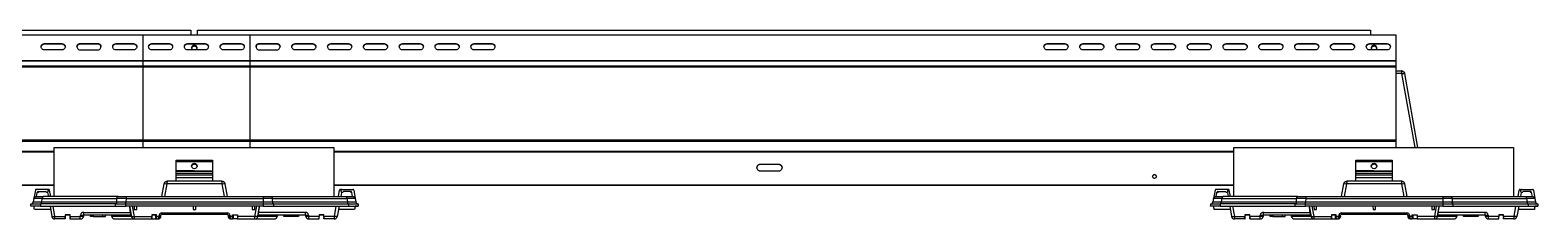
# Model space of a CAD drawing. Header units: feet. Extents: x 1518 to 2565, y 62 to 679.
# Drawn here: x 2321.6 to 2405.8, y 456 to 466.6 of the extents above; entities that cross this region are included whole.
import ezdxf

# ---------------------------------------------------------------- set-up
doc = ezdxf.new("R2010")
doc.units = ezdxf.units.FT
doc.header["$LTSCALE"] = 50
doc.header["$MEASUREMENT"] = 0

# ---------------------------------------------------------------- blocks, each defined once
blk = doc.blocks.new('Z1')
at = {"color": 1, "linetype": 'Continuous'}
for p, q in [((193.871, -0.765), (192.871, -0.765)), ((195.871, -0.765), (194.871, -0.765)), ((197.871, -0.765), (196.871, -0.765)), ((199.871, -0.765), (198.871, -0.765)), ((201.871, -0.765), (200.871, -0.765)), ((203.871, -0.765), (202.871, -0.765)), ((205.871, -0.765), (204.871, -0.765)), ((207.871, -0.765), (206.871, -0.765)), ((209.871, -0.765), (208.871, -0.765)), ((211.871, -0.765), (210.871, -0.765)), ((213.871, -0.765), (212.871, -0.765)), ((215.871, -0.765), (214.871, -0.765)), ((217.871, -0.765), (216.871, -0.765)), ((249.871, -0.765), (248.871, -0.765)), ((251.871, -0.765), (250.871, -0.765)), ((253.871, -0.765), (252.871, -0.765)), ((255.871, -0.765), (254.871, -0.765)), ((257.871, -0.765), (256.871, -0.765)), ((259.871, -0.765), (258.871, -0.765)), ((261.871, -0.765), (260.871, -0.765)), ((263.871, -0.765), (262.871, -0.765)), ((265.871, -0.765), (264.871, -0.765)), ((267.871, -0.765), (266.871, -0.765)), ((134.371, -1.696), (204.371, -1.696)), ((204.371, -1.747), (134.371, -1.747)), ((134.371, -2.001), (204.371, -2.001)), ((204.371, -2.081), (134.371, -2.081)), ((198.371, -1.696), (268.371, -1.696)), ((268.371, -1.747), (198.371, -1.747)), ((198.371, -2.001), (268.371, -2.001)), ((268.371, -2.081), (198.371, -2.081)), ((268.371, -2.281), (268.649, -2.281)), ((134.371, -6.147), (204.371, -6.147)), ((204.371, -6.241), (134.371, -6.241)), ((198.371, -6.147), (268.371, -6.147)), ((268.371, -6.241), (198.371, -6.241)), ((143.174, -6.772), (193.424, -6.772)), ((193.424, -6.832), (143.174, -6.832)), ((200.246, -7.368), (202.266, -7.368)), ((209.049, -6.772), (259.299, -6.772)), ((259.299, -6.832), (209.049, -6.832)), ((266.121, -7.368), (268.141, -7.368)), ((200.246, -7.899), (202.266, -7.899)), ((200.246, -7.903), (202.266, -7.903)), ((200.246, -8.021), (202.266, -8.021)), ((200.246, -8.114), (202.266, -8.114)), ((200.246, -8.253), (202.266, -8.253)), ((202.266, -7.899), (202.266, -7.903)), ((202.266, -7.903), (202.266, -8.021)), ((202.266, -8.021), (202.266, -8.114)), ((254.899, -8.304), (254.843, -8.304)), ((266.121, -7.899), (268.141, -7.899)), ((266.121, -7.903), (268.141, -7.903)), ((266.121, -8.021), (268.141, -8.021)), ((266.121, -8.114), (268.141, -8.114)), ((266.121, -8.253), (268.141, -8.253)), ((268.141, -7.899), (268.141, -7.903)), ((268.141, -7.903), (268.141, -8.021)), ((268.141, -8.021), (268.141, -8.114)), ((193.424, -8.694), (143.174, -8.694)), ((193.424, -8.705), (143.174, -8.705)), ((192.439, -9.326), (192.482, -9.087)), ((192.531, -9.046), (192.952, -9.046)), ((193.064, -9.089), (193.106, -9.326)), ((193.089, -9.046), (193.088, -8.97)), ((193.233, -9.326), (193.168, -8.962)), ((199.761, -8.451), (202.774, -8.451)), ((259.299, -8.694), (209.049, -8.694)), ((259.299, -8.705), (209.049, -8.705)), ((209.303, -9.326), (209.367, -8.962)), ((209.471, -9.089), (209.429, -9.326)), ((209.446, -9.046), (209.448, -8.97)), ((210.004, -9.046), (209.583, -9.046)), ((210.096, -9.326), (210.054, -9.087)), ((258.314, -9.326), (258.357, -9.087)), ((258.406, -9.046), (258.827, -9.046)), ((258.939, -9.089), (258.981, -9.326)), ((258.964, -9.046), (258.963, -8.97)), ((259.108, -9.326), (259.043, -8.962)), ((265.636, -8.451), (268.649, -8.451)), ((275.178, -9.326), (275.242, -8.962)), ((275.346, -9.089), (275.304, -9.326)), ((275.321, -9.046), (275.323, -8.97)), ((275.879, -9.046), (275.458, -9.046)), ((275.971, -9.326), (275.929, -9.087)), ((192.422, -9.326), (192.833, -9.326)), ((258.297, -9.326), (258.708, -9.326)), ((194.317, -10.364), (194.045, -10.364)), ((196.138, -10.434), (196.139, -10.354)), ((197.911, -10.576), (198.876, -10.576)), ((198.883, -10.576), (198.877, -10.496)), ((199.149, -10.364), (198.878, -10.364)), ((199.101, -10.576), (199.1, -10.364)), ((199.15, -10.496), (199.143, -10.576)), ((203.156, -10.431), (203.144, -10.367)), ((203.243, -10.367), (203.254, -10.431)), ((203.385, -10.431), (203.254, -10.431)), ((203.392, -10.576), (203.385, -10.496)), ((203.657, -10.364), (203.386, -10.364)), ((203.434, -10.576), (203.435, -10.364)), ((203.659, -10.496), (203.652, -10.576)), ((203.659, -10.576), (204.624, -10.576)), ((206.396, -10.354), (206.397, -10.434)), ((206.924, -10.434), (206.926, -10.354)), ((207.456, -10.354), (207.461, -10.358)), ((208.218, -10.431), (207.646, -10.431)), ((207.646, -10.576), (207.646, -10.431)), ((207.646, -10.576), (208.217, -10.576)), ((208.224, -10.576), (208.217, -10.496)), ((208.217, -10.576), (208.224, -10.576)), ((208.49, -10.364), (208.219, -10.364)), ((260.192, -10.364), (259.92, -10.364)), ((262.013, -10.434), (262.014, -10.354)), ((263.786, -10.576), (264.751, -10.576)), ((264.758, -10.576), (264.752, -10.496)), ((265.024, -10.364), (264.753, -10.364)), ((264.976, -10.576), (264.975, -10.364)), ((265.025, -10.496), (265.018, -10.576)), ((269.031, -10.431), (269.019, -10.367)), ((269.118, -10.367), (269.129, -10.431)), ((269.26, -10.431), (269.129, -10.431)), ((269.267, -10.576), (269.26, -10.496)), ((269.532, -10.364), (269.261, -10.364)), ((269.309, -10.576), (269.31, -10.364)), ((269.534, -10.496), (269.527, -10.576)), ((269.534, -10.576), (270.499, -10.576)), ((272.271, -10.354), (272.272, -10.434)), ((272.799, -10.434), (272.801, -10.354)), ((273.331, -10.354), (273.336, -10.358)), ((274.093, -10.431), (273.521, -10.431)), ((273.521, -10.576), (273.521, -10.431)), ((273.521, -10.576), (274.092, -10.576)), ((274.099, -10.576), (274.092, -10.496)), ((274.092, -10.576), (274.099, -10.576)), ((274.365, -10.364), (274.094, -10.364))]:
    blk.add_line(p, q, dxfattribs=at)
for points in [[(204.371, -6.576), (204.371, -6.241), (204.371, -6.147), (204.371, -2.081), (204.371, -2.001), (204.371, -1.747), (204.371, -1.696), (204.371, -0.284), (134.371, -0.284), (134.371, -1.696), (134.371, -1.747), (134.371, -2.001), (134.371, -2.081), (134.371, -6.147), (134.371, -6.241), (134.371, -6.576)], [(135.559, -0.284), (135.559, 0), (201.059, 0), (201.059, -0.284)], [(268.371, -6.576), (268.371, -6.241), (268.371, -6.147), (268.371, -2.081), (268.371, -2.001), (268.371, -1.747), (268.371, -1.696), (268.371, -0.284), (198.371, -0.284), (198.371, -1.696), (198.371, -1.747), (198.371, -2.001), (198.371, -2.081), (198.371, -6.147), (198.371, -6.241), (198.371, -6.576)], [(201.434, -0.284), (201.434, 0), (266.934, 0), (266.934, -0.284)], [(269.418, -6.576), (268.689, -2.438), (268.371, -2.438)], [(193.424, -9.326), (193.424, -6.576), (209.049, -6.576), (209.049, -9.326)], [(259.299, -9.326), (259.299, -6.576), (274.924, -6.576), (274.924, -9.326)], [(232.871, -7.504), (233.871, -7.504), (233.871, -7.509)], [(200.246, -8.451), (200.246, -8.253), (200.246, -8.114), (200.246, -8.021), (200.246, -7.903), (200.246, -7.899), (200.246, -7.861)], [(202.266, -8.114), (202.266, -8.253), (202.266, -8.451)], [(266.121, -8.451), (266.121, -8.253), (266.121, -8.114), (266.121, -8.021), (266.121, -7.903), (266.121, -7.899), (266.121, -7.861)], [(268.141, -8.114), (268.141, -8.253), (268.141, -8.451)], [(192.377, -8.962), (192.294, -9.433), (192.26, -9.624)], [(193.119, -8.921), (193.038, -8.921), (192.426, -8.921)], [(202.94, -9.326), (202.813, -8.608), (199.722, -8.608), (199.595, -9.326)], [(209.416, -8.921), (209.498, -8.921), (210.109, -8.921)], [(210.158, -8.962), (210.241, -9.433), (210.275, -9.624)], [(258.252, -8.962), (258.169, -9.433), (258.135, -9.624)], [(258.994, -8.921), (258.913, -8.921), (258.301, -8.921)], [(268.815, -9.326), (268.688, -8.608), (265.597, -8.608), (265.47, -9.326)], [(275.291, -8.921), (275.373, -8.921), (275.984, -8.921)], [(276.033, -8.962), (276.116, -9.433), (276.15, -9.624)], [(194.043, -10.576), (193.473, -10.576), (193.473, -10.431), (193.371, -9.856)], [(197.442, -9.433), (197.432, -9.624), (205.103, -9.624)], [(197.442, -9.326), (205.093, -9.326), (205.093, -9.433)], [(197.902, -9.856), (197.904, -10.051), (198.043, -10.051), (198.045, -9.856)], [(201.196, -9.856), (201.198, -10.051), (201.337, -10.051), (201.339, -9.856)], [(204.49, -9.856), (204.492, -10.051), (204.631, -10.051), (204.633, -9.856)], [(205.093, -9.326), (205.539, -9.326), (209.702, -9.326), (210.113, -9.326)], [(209.164, -9.856), (209.062, -10.431), (209.062, -10.576), (208.492, -10.576)], [(259.918, -10.576), (259.348, -10.576), (259.348, -10.431), (259.246, -9.856)], [(263.317, -9.433), (263.307, -9.624), (270.978, -9.624)], [(263.317, -9.326), (270.968, -9.326), (270.968, -9.433)], [(263.777, -9.856), (263.779, -10.051), (263.918, -10.051), (263.92, -9.856)], [(267.071, -9.856), (267.073, -10.051), (267.212, -10.051), (267.214, -9.856)], [(270.365, -9.856), (270.367, -10.051), (270.506, -10.051), (270.508, -9.856)], [(270.968, -9.326), (271.414, -9.326), (275.577, -9.326), (275.988, -9.326)], [(275.039, -9.856), (274.937, -10.431), (274.937, -10.576), (274.367, -10.576)], [(194.317, -10.431), (194.316, -10.344), (194.045, -10.344), (194.045, -10.431)], [(194.318, -10.576), (194.889, -10.576), (194.889, -10.431)], [(195.609, -10.354), (195.611, -10.434), (195.461, -10.434), (195.459, -10.354)], [(195.611, -10.434), (196.138, -10.434), (196.288, -10.434), (196.289, -10.354)], [(207.076, -10.354), (207.074, -10.434), (206.924, -10.434), (206.397, -10.434), (206.247, -10.434), (206.246, -10.354)], [(208.49, -10.431), (208.49, -10.344), (208.219, -10.344), (208.218, -10.431)], [(260.192, -10.431), (260.191, -10.344), (259.92, -10.344), (259.92, -10.431)], [(260.193, -10.576), (260.764, -10.576), (260.764, -10.431)], [(261.484, -10.354), (261.486, -10.434), (261.336, -10.434), (261.334, -10.354)], [(261.486, -10.434), (262.013, -10.434), (262.163, -10.434), (262.164, -10.354)], [(272.951, -10.354), (272.949, -10.434), (272.799, -10.434), (272.272, -10.434), (272.122, -10.434), (272.121, -10.354)], [(274.365, -10.431), (274.365, -10.344), (274.094, -10.344), (274.093, -10.431)]]:
    blk.add_lwpolyline(points, dxfattribs=at)
for points in [[(192.699, -0.94, -0.414483), (192.871, -0.77), (193.871, -0.77, -0.414491), (194.043, -0.94)], [(193.871, -0.77), (193.871, -0.765, -1.008779), (193.871, -1.105), (192.871, -1.105, -1.008762), (192.871, -0.765), (192.871, -0.77)], [(194.699, -0.94, -0.414491), (194.871, -0.77), (195.871, -0.77, -0.414491), (196.043, -0.94)], [(194.871, -0.77), (194.871, -0.765, 1.00878), (194.871, -1.105), (195.871, -1.105, 1.008779), (195.871, -0.765), (195.871, -0.77)], [(196.699, -0.94, -0.414533), (196.871, -0.77), (197.871, -0.77, -0.414483), (198.043, -0.94)], [(197.871, -0.77), (197.871, -0.765, -1.008761), (197.871, -1.105), (196.871, -1.105, -1.00878), (196.871, -0.765), (196.871, -0.77)], [(198.699, -0.94, -0.414483), (198.871, -0.77), (199.871, -0.77, -0.414533), (200.043, -0.94)], [(199.871, -0.77), (199.871, -0.765, -1.008779), (199.871, -1.105), (198.871, -1.105, -1.008762), (198.871, -0.765), (198.871, -0.77)], [(200.699, -0.94, -0.414491), (200.871, -0.77), (201.871, -0.77, -0.414491), (202.043, -0.94)], [(201.871, -0.77), (201.871, -0.765, -1.008779), (201.871, -1.105), (200.871, -1.105, -1.00878), (200.871, -0.765), (200.871, -0.77)], [(202.699, -0.94, -0.414491), (202.871, -0.77), (203.871, -0.77, -0.414483), (204.043, -0.94)], [(203.871, -0.77), (203.871, -0.765, -1.008761), (203.871, -1.105), (202.871, -1.105, -1.00878), (202.871, -0.765), (202.871, -0.77)], [(204.699, -0.94, -0.414533), (204.871, -0.77), (205.871, -0.77, -0.414533), (206.043, -0.94)], [(204.871, -0.77), (204.871, -0.765, 1.00878), (204.871, -1.105), (205.871, -1.105, 1.008779), (205.871, -0.765), (205.871, -0.77)], [(206.699, -0.94, -0.414483), (206.871, -0.77), (207.871, -0.77, -0.414491), (208.043, -0.94)], [(207.871, -0.77), (207.871, -0.765, -1.008779), (207.871, -1.105), (206.871, -1.105, -1.008762), (206.871, -0.765), (206.871, -0.77)], [(208.699, -0.94, -0.414491), (208.871, -0.77), (209.871, -0.77, -0.414491), (210.043, -0.94)], [(209.871, -0.77), (209.871, -0.765, -1.008779), (209.871, -1.105), (208.871, -1.105, -1.00878), (208.871, -0.765), (208.871, -0.77)], [(210.699, -0.94, -0.414533), (210.871, -0.77), (211.871, -0.77, -0.414483), (212.043, -0.94)], [(211.871, -0.77), (211.871, -0.765, -1.008761), (211.871, -1.105), (210.871, -1.105, -1.00878), (210.871, -0.765), (210.871, -0.77)], [(212.699, -0.94, -0.414483), (212.871, -0.77), (213.871, -0.77, -0.414533), (214.043, -0.94)], [(213.871, -0.77), (213.871, -0.765, -1.008779), (213.871, -1.105), (212.871, -1.105, -1.008762), (212.871, -0.765), (212.871, -0.77)], [(214.699, -0.94, -0.414491), (214.871, -0.77), (215.871, -0.77, -0.414491), (216.043, -0.94)], [(215.871, -0.77), (215.871, -0.765, -1.008779), (215.871, -1.105), (214.871, -1.105, -1.00878), (214.871, -0.765), (214.871, -0.77)], [(216.699, -0.94, -0.414491), (216.871, -0.77), (217.871, -0.77, -0.414483), (218.043, -0.94)], [(217.871, -0.77), (217.871, -0.765, -1.008761), (217.871, -1.105), (216.871, -1.105, -1.00878), (216.871, -0.765), (216.871, -0.77)], [(248.699, -0.94, -0.414441), (248.871, -0.77), (249.871, -0.77, -0.414525), (250.043, -0.94)], [(249.871, -0.77), (249.871, -0.765, -1.008752), (249.871, -1.105), (248.871, -1.105, -1.008753), (248.871, -0.765), (248.871, -0.77)], [(250.699, -0.94, -0.414521), (250.871, -0.77), (251.871, -0.77, -0.414541), (252.043, -0.94)], [(251.871, -0.77), (251.871, -0.765, -1.008807), (251.871, -1.105), (250.871, -1.105, -1.008789), (250.871, -0.765), (250.871, -0.77)], [(252.699, -0.94, -0.414541), (252.871, -0.77), (253.871, -0.77, -0.414441), (254.043, -0.94)], [(253.871, -0.77), (253.871, -0.765, -1.008752), (253.871, -1.105), (252.871, -1.105, -1.008808), (252.871, -0.765), (252.871, -0.77)], [(254.699, -0.94, -0.414441), (254.871, -0.77), (255.871, -0.77, -0.414541), (256.043, -0.94)], [(255.871, -0.77), (255.871, -0.765, -1.008807), (255.871, -1.105), (254.871, -1.105, -1.008753), (254.871, -0.765), (254.871, -0.77)], [(256.699, -0.94, -0.414541), (256.871, -0.77), (257.871, -0.77, -0.414521), (258.043, -0.94)], [(257.871, -0.77), (257.871, -0.765, -1.008788), (257.871, -1.105), (256.871, -1.105, -1.008808), (256.871, -0.765), (256.871, -0.77)], [(258.699, -0.94, -0.414525), (258.871, -0.77), (259.871, -0.77, -0.414441), (260.043, -0.94)], [(259.871, -0.77), (259.871, -0.765, -1.008752), (259.871, -1.105), (258.871, -1.105, -1.008753), (258.871, -0.765), (258.871, -0.77)], [(260.699, -0.94, -0.414441), (260.871, -0.77), (261.871, -0.77, -0.414541), (262.043, -0.94)], [(261.871, -0.77), (261.871, -0.765, -1.008807), (261.871, -1.105), (260.871, -1.105, -1.008753), (260.871, -0.765), (260.871, -0.77)], [(262.699, -0.94, -0.414541), (262.871, -0.77), (263.871, -0.77, -0.414441), (264.043, -0.94)], [(263.871, -0.77), (263.871, -0.765, -1.00877), (263.871, -1.105), (262.871, -1.105, -1.008808), (262.871, -0.765), (262.871, -0.77)], [(264.699, -0.94, -0.414525), (264.871, -0.77), (265.871, -0.77, -0.414525), (266.043, -0.94)], [(265.871, -0.77), (265.871, -0.765, -1.008752), (265.871, -1.105), (264.871, -1.105, -1.008753), (264.871, -0.765), (264.871, -0.77)], [(266.699, -0.94, -0.414441), (266.871, -0.77), (267.871, -0.77, -0.414541), (268.043, -0.94)], [(267.871, -0.77), (267.871, -0.765, -1.008807), (267.871, -1.105), (266.871, -1.105, -1.008771), (266.871, -0.765), (266.871, -0.77)], [(268.689, -2.438, -0.163156), (268.836, -2.438), (269.566, -6.576)], [(233.871, -7.504, -1.009276), (233.871, -7.906), (232.871, -7.906, -1.009276), (232.871, -7.504), (232.871, -7.509)], [(232.668, -7.71, -0.414213), (232.871, -7.509), (233.871, -7.509, -0.414213), (234.074, -7.71)], [(192.481, -9.089, 0.414431), (192.55, -9.071, -0.267949), (192.593, -9.046)], [(193.089, -9.046, -0.767327), (192.996, -9.071, 0.267949), (192.952, -9.046)], [(199.447, -9.326), (199.574, -8.608, -0.163144), (199.722, -8.608)], [(202.813, -8.608, -0.163144), (202.961, -8.608), (203.088, -9.326)], [(209.446, -9.046, 0.767327), (209.54, -9.071, -0.267949), (209.583, -9.046)], [(210.054, -9.089, -0.414431), (209.986, -9.071, 0.267949), (209.942, -9.046)], [(258.356, -9.089, 0.414431), (258.425, -9.071, -0.267949), (258.468, -9.046)], [(258.964, -9.046, -0.767327), (258.871, -9.071, 0.267949), (258.827, -9.046)], [(265.322, -9.326), (265.449, -8.608, -0.163152), (265.597, -8.608)], [(268.688, -8.608, -0.163152), (268.836, -8.608), (268.963, -9.326)], [(275.321, -9.046, 0.767327), (275.415, -9.071, -0.267949), (275.458, -9.046)], [(275.929, -9.089, -0.414431), (275.861, -9.071, 0.267949), (275.817, -9.046)], [(197.637, -9.856), (197.739, -10.431), (196.651, -10.431, 0.364125), (196.823, -10.576), (197.911, -10.576), (197.911, -10.431), (197.809, -9.856)], [(204.726, -9.856), (204.624, -10.431), (204.624, -10.576), (205.712, -10.576, 0.364125), (205.884, -10.431), (204.797, -10.431), (204.898, -9.856)], [(263.512, -9.856), (263.614, -10.431), (262.526, -10.431, 0.364126), (262.698, -10.576), (263.786, -10.576), (263.786, -10.431), (263.684, -9.856)], [(270.601, -9.856), (270.499, -10.431), (270.499, -10.576), (271.587, -10.576, 0.364078), (271.759, -10.431), (270.672, -10.431), (270.773, -9.856)], [(195.074, -10.358), (195.079, -10.354), (195.079, -10.21), (197.695, -10.21, -0.163366), (197.699, -10.21)], [(195.079, -10.354), (197.72, -10.354, -0.364538), (197.725, -10.358), (196.675, -10.358, 0.36343), (196.67, -10.354)], [(196.637, -10.354), (196.651, -10.431, 0.105729), (196.651, -10.431), (196.637, -10.354)], [(205.865, -10.354, 0.364271), (205.86, -10.358), (204.81, -10.358, -0.364224), (204.815, -10.354), (207.456, -10.354), (207.456, -10.21), (204.841, -10.21, 0.163099), (204.836, -10.21)], [(205.898, -10.354), (205.884, -10.431, 0.105729), (205.885, -10.431), (205.898, -10.354)], [(260.949, -10.358), (260.954, -10.354), (260.954, -10.21), (263.57, -10.21, -0.163135), (263.574, -10.21)], [(260.954, -10.354), (263.595, -10.354, -0.364809), (263.6, -10.358), (262.55, -10.358, 0.363127), (262.545, -10.354)], [(262.512, -10.354), (262.526, -10.431, 0.105387), (262.526, -10.431), (262.512, -10.354)], [(271.74, -10.354, 0.364809), (271.735, -10.358), (270.685, -10.358, -0.364182), (270.69, -10.354), (273.331, -10.354), (273.331, -10.21), (270.716, -10.21, 0.162762), (270.711, -10.21)], [(271.773, -10.354), (271.759, -10.431, 0.107436), (271.76, -10.431), (271.773, -10.354)]]:
    blk.add_lwpolyline(points, format="xyb", dxfattribs=at)
for points in [[(200.246, -7.861), (200.246, -7.368), (200.246, -7.283), (202.266, -7.283), (202.266, -7.368), (202.266, -7.861), (202.266, -7.899)], [(266.121, -7.861), (266.121, -7.368), (266.121, -7.283), (268.141, -7.283), (268.141, -7.368), (268.141, -7.861), (268.141, -7.899)], [(203.095, -10.243), (203.095, -10.326), (199.44, -10.326), (199.44, -10.243)], [(268.97, -10.243), (268.97, -10.326), (265.315, -10.326), (265.315, -10.243)]]:
    blk.add_lwpolyline(points, close=True, dxfattribs=at)
at = {"color": 1, "linetype": 'Continuous', "flags": 128}
for points in [[(196.92, -9.624), (196.917, -9.645), (196.912, -9.666), (196.905, -9.684), (196.897, -9.7), (196.888, -9.713), (196.877, -9.723), (196.866, -9.729), (196.854, -9.731), (192.667, -9.731), (192.679, -9.729), (192.69, -9.723), (192.7, -9.713), (192.71, -9.7), (192.718, -9.684), (192.725, -9.666), (192.729, -9.645), (192.732, -9.624), (192.766, -9.433)], [(192.732, -9.624), (196.92, -9.624), (196.929, -9.433), (196.932, -9.412), (196.937, -9.391), (196.944, -9.372), (196.952, -9.356), (196.962, -9.343), (196.973, -9.334), (196.984, -9.328), (196.996, -9.326), (192.833, -9.326), (192.821, -9.328), (192.809, -9.334), (192.799, -9.343), (192.789, -9.356), (192.781, -9.372), (192.774, -9.391), (192.769, -9.412), (192.766, -9.433), (196.929, -9.433)], [(193.199, -9.856), (193.301, -10.431), (193.305, -10.436), (193.315, -10.44), (193.331, -10.443), (193.353, -10.443), (193.379, -10.443), (193.408, -10.44), (193.44, -10.436), (193.473, -10.431), (194.045, -10.431), (194.044, -10.465), (194.044, -10.496), (194.044, -10.523), (194.044, -10.546), (194.044, -10.562), (194.043, -10.573), (194.043, -10.576), (194.051, -10.576), (194.044, -10.496)], [(205.539, -9.326), (205.551, -9.328), (205.562, -9.334), (205.573, -9.343), (205.583, -9.356), (205.591, -9.372), (205.598, -9.391), (205.603, -9.412), (205.606, -9.433), (209.769, -9.433)], [(205.615, -9.624), (205.618, -9.645), (205.623, -9.666), (205.63, -9.684), (205.638, -9.7), (205.647, -9.713), (205.658, -9.723), (205.669, -9.729), (205.681, -9.731), (209.868, -9.731), (209.869, -9.856)], [(209.336, -9.856), (209.235, -10.431), (209.23, -10.436), (209.22, -10.44), (209.204, -10.443), (209.182, -10.443), (209.156, -10.443), (209.127, -10.44), (209.095, -10.436), (209.062, -10.431), (208.49, -10.431), (208.491, -10.461), (208.491, -10.489), (208.491, -10.513), (208.491, -10.535), (208.491, -10.553), (208.492, -10.565), (208.492, -10.573), (208.492, -10.576), (208.484, -10.576), (208.491, -10.496)], [(209.702, -9.326), (209.714, -9.328), (209.726, -9.334), (209.736, -9.343), (209.746, -9.356), (209.754, -9.372), (209.761, -9.391), (209.766, -9.412), (209.769, -9.433), (209.803, -9.624)], [(262.795, -9.624), (262.792, -9.645), (262.787, -9.666), (262.78, -9.684), (262.772, -9.7), (262.763, -9.713), (262.752, -9.723), (262.741, -9.729), (262.729, -9.731), (258.542, -9.731), (258.554, -9.729), (258.565, -9.723), (258.575, -9.713), (258.585, -9.7), (258.593, -9.684), (258.6, -9.666), (258.604, -9.645), (258.607, -9.624), (258.641, -9.433)], [(258.607, -9.624), (262.795, -9.624), (262.804, -9.433), (262.807, -9.412), (262.812, -9.391), (262.819, -9.372), (262.827, -9.356), (262.837, -9.343), (262.848, -9.334), (262.859, -9.328), (262.871, -9.326), (258.708, -9.326), (258.696, -9.328), (258.684, -9.334), (258.674, -9.343), (258.664, -9.356), (258.656, -9.372), (258.649, -9.391), (258.644, -9.412), (258.641, -9.433), (262.804, -9.433)], [(259.074, -9.856), (259.176, -10.431), (259.18, -10.436), (259.19, -10.44), (259.206, -10.443), (259.228, -10.443), (259.254, -10.443), (259.283, -10.44), (259.315, -10.436), (259.348, -10.431), (259.92, -10.431), (259.919, -10.465), (259.919, -10.496), (259.919, -10.523), (259.919, -10.546), (259.919, -10.562), (259.918, -10.573), (259.918, -10.576), (259.926, -10.576), (259.919, -10.496)], [(271.414, -9.326), (271.426, -9.328), (271.437, -9.334), (271.448, -9.343), (271.458, -9.356), (271.466, -9.372), (271.473, -9.391), (271.478, -9.412), (271.481, -9.433), (275.644, -9.433)], [(275.211, -9.856), (275.11, -10.431), (275.105, -10.436), (275.095, -10.44), (275.079, -10.443), (275.057, -10.443), (275.031, -10.443), (275.002, -10.44), (274.97, -10.436), (274.937, -10.431), (274.365, -10.431), (274.366, -10.461), (274.366, -10.489), (274.366, -10.513), (274.366, -10.535), (274.366, -10.553), (274.367, -10.565), (274.367, -10.573), (274.367, -10.576), (274.359, -10.576), (274.366, -10.496)], [(275.577, -9.326), (275.589, -9.328), (275.601, -9.334), (275.611, -9.343), (275.621, -9.356), (275.629, -9.372), (275.636, -9.391), (275.641, -9.412), (275.644, -9.433), (275.678, -9.624)], [(194.318, -10.496), (194.311, -10.576), (194.318, -10.576), (194.318, -10.573), (194.318, -10.565), (194.318, -10.553), (194.318, -10.535), (194.318, -10.513), (194.318, -10.489), (194.317, -10.461), (194.317, -10.431), (194.889, -10.431), (194.902, -10.358), (194.935, -10.364), (194.967, -10.367), (194.996, -10.37), (195.022, -10.37), (195.043, -10.37), (195.06, -10.367), (195.07, -10.364), (195.074, -10.358), (195.061, -10.431), (195.057, -10.436), (195.047, -10.44), (195.03, -10.443), (195.009, -10.443), (194.983, -10.443), (194.954, -10.44), (194.922, -10.436), (194.889, -10.431)], [(197.739, -10.431), (197.743, -10.436), (197.753, -10.44), (197.769, -10.443), (197.791, -10.443), (197.817, -10.443), (197.846, -10.44), (197.878, -10.436), (197.911, -10.431), (198.877, -10.431), (198.877, -10.465), (198.877, -10.496), (198.876, -10.523), (198.876, -10.546), (198.876, -10.562), (198.876, -10.573), (198.876, -10.576), (198.883, -10.576), (199.101, -10.576), (199.143, -10.576), (199.151, -10.576), (199.151, -10.573), (199.151, -10.562), (199.151, -10.546), (199.15, -10.523), (199.15, -10.496), (199.15, -10.465), (199.15, -10.431), (199.149, -10.344), (198.878, -10.344), (198.877, -10.431)], [(199.151, -10.576), (199.27, -10.576), (199.27, -10.573), (199.271, -10.565), (199.272, -10.553), (199.273, -10.535), (199.275, -10.513), (199.277, -10.489), (199.279, -10.461), (199.281, -10.431), (199.15, -10.431)], [(204.797, -10.431), (204.792, -10.436), (204.782, -10.44), (204.766, -10.443), (204.744, -10.443), (204.718, -10.443), (204.689, -10.44), (204.657, -10.436), (204.624, -10.431), (203.658, -10.431)], [(208.217, -10.576), (208.217, -10.573), (208.217, -10.562), (208.217, -10.546), (208.217, -10.523), (208.217, -10.496), (208.218, -10.465), (208.218, -10.431)], [(260.764, -10.431), (260.777, -10.358), (260.81, -10.364), (260.842, -10.367), (260.871, -10.37), (260.897, -10.37), (260.918, -10.37), (260.935, -10.367), (260.945, -10.364), (260.949, -10.358), (260.936, -10.431), (260.932, -10.436), (260.922, -10.44), (260.905, -10.443), (260.884, -10.443), (260.858, -10.443), (260.829, -10.44), (260.797, -10.436), (260.764, -10.431), (260.192, -10.431), (260.193, -10.576), (260.186, -10.576), (260.193, -10.496)], [(263.614, -10.431), (263.618, -10.436), (263.628, -10.44), (263.644, -10.443), (263.666, -10.443), (263.692, -10.443), (263.721, -10.44), (263.753, -10.436), (263.786, -10.431), (264.752, -10.431), (264.752, -10.465), (264.752, -10.496), (264.751, -10.523), (264.751, -10.546), (264.751, -10.562), (264.751, -10.573), (264.751, -10.576), (264.758, -10.576), (264.976, -10.576), (265.018, -10.576), (265.026, -10.576), (265.026, -10.573), (265.026, -10.562), (265.026, -10.546), (265.025, -10.523), (265.025, -10.496), (265.025, -10.465), (265.025, -10.431), (265.024, -10.344), (264.753, -10.344), (264.752, -10.431)], [(265.026, -10.576), (265.145, -10.576), (265.145, -10.573), (265.146, -10.565), (265.147, -10.553), (265.148, -10.535), (265.15, -10.513), (265.151, -10.489), (265.154, -10.461), (265.156, -10.431), (265.025, -10.431)], [(270.672, -10.431), (270.667, -10.436), (270.657, -10.44), (270.641, -10.443), (270.619, -10.443), (270.593, -10.443), (270.564, -10.44), (270.532, -10.436), (270.499, -10.431), (269.533, -10.431)], [(274.092, -10.576), (274.092, -10.573), (274.092, -10.562), (274.092, -10.546), (274.092, -10.523), (274.092, -10.496), (274.093, -10.465), (274.093, -10.431)]]:
    blk.add_lwpolyline(points, dxfattribs=at)
for points in [[(199.379, -10.431), (199.391, -10.367, -0.163136), (199.292, -10.367), (199.281, -10.431, 0.163137), (199.379, -10.431), (199.377, -10.444), (199.375, -10.456), (199.373, -10.467), (199.371, -10.476), (199.37, -10.483), (199.369, -10.489), (199.369, -10.492), (199.368, -10.493)], [(203.167, -10.493), (203.166, -10.492), (203.166, -10.487), (203.164, -10.48), (203.163, -10.471), (203.161, -10.459), (203.158, -10.446), (203.156, -10.431, 0.163137), (203.254, -10.431), (203.257, -10.465), (203.259, -10.496), (203.261, -10.523), (203.263, -10.546), (203.264, -10.562), (203.265, -10.573), (203.265, -10.576), (203.384, -10.576)], [(265.254, -10.431), (265.266, -10.367, -0.163162), (265.167, -10.367), (265.156, -10.431, 0.163119), (265.254, -10.431), (265.252, -10.444), (265.25, -10.456), (265.248, -10.467), (265.246, -10.476), (265.245, -10.483), (265.244, -10.489), (265.244, -10.492), (265.243, -10.493)], [(269.042, -10.493, 0.000447), (269.031, -10.431, 0.163127), (269.129, -10.431), (269.132, -10.465), (269.134, -10.496), (269.136, -10.523), (269.138, -10.546), (269.139, -10.562), (269.14, -10.573), (269.14, -10.576), (269.259, -10.576)]]:
    blk.add_lwpolyline(points, format="xyb", dxfattribs=at)
for points in [[(203.652, -10.576), (203.434, -10.576), (203.392, -10.576), (203.384, -10.576), (203.384, -10.573), (203.384, -10.562), (203.384, -10.546), (203.385, -10.523), (203.385, -10.496), (203.385, -10.465), (203.385, -10.431), (203.386, -10.344), (203.657, -10.344), (203.658, -10.431), (203.658, -10.465), (203.659, -10.496), (203.659, -10.523), (203.659, -10.546), (203.659, -10.562), (203.659, -10.573), (203.659, -10.576)], [(207.474, -10.431), (207.461, -10.358), (207.465, -10.364), (207.476, -10.367), (207.492, -10.37), (207.513, -10.37), (207.539, -10.37), (207.568, -10.367), (207.6, -10.364), (207.633, -10.358), (207.646, -10.431), (207.613, -10.436), (207.581, -10.44), (207.552, -10.443), (207.526, -10.443), (207.505, -10.443), (207.488, -10.44), (207.478, -10.436)], [(269.527, -10.576), (269.309, -10.576), (269.267, -10.576), (269.259, -10.576), (269.259, -10.573), (269.259, -10.562), (269.259, -10.546), (269.26, -10.523), (269.26, -10.496), (269.26, -10.465), (269.26, -10.431), (269.261, -10.344), (269.532, -10.344), (269.533, -10.431), (269.533, -10.465), (269.534, -10.496), (269.534, -10.523), (269.534, -10.546), (269.534, -10.562), (269.534, -10.573), (269.534, -10.576)], [(273.349, -10.431), (273.336, -10.358), (273.34, -10.364), (273.351, -10.367), (273.367, -10.37), (273.388, -10.37), (273.414, -10.37), (273.443, -10.367), (273.475, -10.364), (273.508, -10.358), (273.521, -10.431), (273.488, -10.436), (273.456, -10.44), (273.427, -10.443), (273.401, -10.443), (273.38, -10.443), (273.363, -10.44), (273.353, -10.436)]]:
    blk.add_lwpolyline(points, close=True, dxfattribs=at)
at = {"color": 1, "linetype": 'Continuous'}
for centre, radius in [((201.256, -7.613), 0.156), ((267.131, -7.613), 0.156), ((254.872, -8.199), 0.109)]:
    blk.add_circle(centre, radius, dxfattribs=at)
for centre, radius, start, end in [((201.256, -1), 0.156, 317.72116, 222.27884), ((201.256, -1.061), 0.157, 11.55633, 168.44367), ((267.131, -1), 0.156, 317.71968, 222.28032), ((267.131, -1.061), 0.157, 11.55594, 168.44406), ((201.256, -7.675), 0.157, 11.55809, 168.44191), ((267.131, -7.675), 0.157, 11.556, 168.444), ((254.871, -8.205), 0.11, 1.80861, 178.19139), ((192.426, -8.971), 0.05, 90, 170), ((192.531, -9.096), 0.05, 90, 170), ((193.038, -8.971), 0.05, 1, 90), ((193.119, -8.971), 0.05, 10, 90), ((209.416, -8.971), 0.05, 90, 170), ((209.498, -8.971), 0.05, 90, 179), ((210.004, -9.096), 0.05, 10, 90), ((210.109, -8.971), 0.05, 10, 90), ((258.301, -8.971), 0.05, 90, 170), ((258.406, -9.096), 0.05, 90, 170), ((258.913, -8.971), 0.05, 1, 90), ((258.994, -8.971), 0.05, 10, 90), ((275.291, -8.971), 0.05, 90, 170), ((275.373, -8.971), 0.05, 90, 179), ((275.879, -9.096), 0.05, 10, 90), ((275.984, -8.971), 0.05, 10, 90), ((193.473, -10.401), 0.175, 190, 270), ((194.889, -10.401), 0.175, 270, 350), ((195.079, -10.39), 0.18, 90, 170), ((196.823, -10.401), 0.175, 190, 270), ((197.911, -10.401), 0.175, 190, 270), ((199.27, -10.476), 0.1, 270, 350), ((199.44, -10.393), 0.15, 90, 170), ((199.44, -10.376), 0.05, 90, 170), ((203.095, -10.393), 0.15, 10, 90), ((203.095, -10.376), 0.05, 10, 90), ((203.194, -10.22), 0.155, 251.47004, 288.52996), ((203.265, -10.476), 0.1, 190, 270), ((204.624, -10.401), 0.175, 270, 350), ((205.712, -10.401), 0.175, 270, 350), ((207.456, -10.39), 0.18, 10, 90), ((207.646, -10.401), 0.175, 190, 270), ((209.062, -10.401), 0.175, 270, 350), ((259.348, -10.401), 0.175, 190, 270), ((260.764, -10.401), 0.175, 270, 350), ((260.954, -10.39), 0.18, 90, 170), ((262.698, -10.401), 0.175, 190, 270), ((263.786, -10.401), 0.175, 190, 270), ((265.145, -10.476), 0.1, 270, 350), ((265.315, -10.393), 0.15, 90, 170), ((265.315, -10.376), 0.05, 90, 170), ((268.97, -10.393), 0.15, 10, 90), ((268.97, -10.376), 0.05, 10, 90), ((269.069, -10.22), 0.155, 251.46803, 288.53197), ((269.14, -10.476), 0.1, 190, 270), ((270.499, -10.401), 0.175, 270, 350), ((271.587, -10.401), 0.175, 270, 350), ((273.331, -10.39), 0.18, 10, 90), ((273.521, -10.401), 0.175, 190, 270), ((274.937, -10.401), 0.175, 270, 350)]:
    blk.add_arc(centre, radius, start, end, dxfattribs=at)
for centre, major_axis, ratio, start_param, end_param in [((197.442, -9.601), (1.002, 0.006), 0.022477, 4.163838, 4.702548), ((197.449, -9.456), (1.001, -0.006), 0.022506, 1.57841, 2.11712), ((205.086, -9.456), (1.001, 0.006), 0.022506, 1.024473, 1.563183), ((205.093, -9.601), (1.002, -0.006), 0.022477, 4.72223, 5.26094), ((263.317, -9.601), (1.002, 0.006), 0.022477, 4.163838, 4.702548), ((263.324, -9.456), (1.001, -0.006), 0.022506, 1.57841, 2.11712), ((270.961, -9.456), (1.001, 0.006), 0.022506, 1.024473, 1.563183), ((270.968, -9.601), (1.002, -0.006), 0.022477, 4.72223, 5.26094), ((196.643, -10.178), (-0.032, 0.18), 0.066145, 2.915175, 3.12985), ((197.688, -10.179), (-0.032, 0.175), 0.067915, 3.129188, 3.173168), ((197.693, -10.178), (-0.032, 0.18), 0.066145, 3.12985, 3.174759), ((204.842, -10.178), (0.032, 0.18), 0.066145, 3.108426, 3.153335), ((204.847, -10.179), (0.032, 0.175), 0.067915, 3.110017, 3.153997), ((205.892, -10.178), (0.032, 0.18), 0.066145, 3.153335, 3.36801), ((262.518, -10.178), (-0.032, 0.18), 0.066145, 2.915175, 3.12985), ((263.563, -10.179), (-0.032, 0.175), 0.067915, 3.129188, 3.173168), ((263.568, -10.178), (-0.032, 0.18), 0.066145, 3.12985, 3.174759), ((270.717, -10.178), (0.032, 0.18), 0.066145, 3.108426, 3.153335), ((270.722, -10.179), (0.032, 0.175), 0.067915, 3.110017, 3.153997), ((271.767, -10.178), (0.032, 0.18), 0.066145, 3.153335, 3.36801)]:
    blk.add_ellipse(centre, major_axis=major_axis, ratio=ratio, start_param=start_param, end_param=end_param, dxfattribs=at)
for points, weights, knots in [([(268.689, -2.438), (268.683, -2.281), (268.649, -2.281), (268.809, -2.281), (268.836, -2.438)], [1, 0.766044443119, 1, 0.766044443119, 1], [0, 0, 0, 1.396263, 1.396263, 2.792527, 2.792527, 2.792527]), ([(199.574, -8.608), (199.602, -8.451), (199.761, -8.451), (199.727, -8.451), (199.722, -8.608)], [1, 0.766044443119, 1, 0.766044443119, 1], [0, 0, 0, 1.396263, 1.396263, 2.792527, 2.792527, 2.792527]), ([(202.813, -8.608), (202.808, -8.451), (202.774, -8.451), (202.934, -8.451), (202.961, -8.608)], [1, 0.766044443119, 1, 0.766044443119, 1], [0, 0, 0, 1.396263, 1.396263, 2.792527, 2.792527, 2.792527]), ([(265.449, -8.608), (265.477, -8.451), (265.636, -8.451), (265.602, -8.451), (265.597, -8.608)], [1, 0.766044443119, 1, 0.766044443119, 1], [0, 0, 0, 1.396263, 1.396263, 2.792527, 2.792527, 2.792527]), ([(268.688, -8.608), (268.683, -8.451), (268.649, -8.451), (268.809, -8.451), (268.836, -8.608)], [1, 0.766044443119, 1, 0.766044443119, 1], [0, 0, 0, 1.396263, 1.396263, 2.792527, 2.792527, 2.792527]), ([(192.134, -9.731), (192.241, -9.729), (192.26, -9.624), (192.259, -9.63), (192.732, -9.624)], [1, 0.771412622063, 1, 0.876010857755, 1], [0, 0, 0, 1.379476, 1.379476, 2.386014, 2.386014, 2.386014]), ([(192.766, -9.433), (192.295, -9.427), (192.294, -9.433), (192.313, -9.326), (192.422, -9.326)], [1, 0.876010857755, 1, 0.766044443119, 1], [0, 0, 0, 1.006537, 1.006537, 2.4028, 2.4028, 2.4028]), ([(210.113, -9.326), (210.223, -9.326), (210.241, -9.433), (210.24, -9.427), (209.769, -9.433)], [1, 0.766044443119, 1, 0.876010857755, 1], [0, 0, 0, 1.396263, 1.396263, 2.4028, 2.4028, 2.4028]), ([(209.803, -9.624), (210.276, -9.63), (210.275, -9.624), (210.294, -9.729), (210.401, -9.731)], [1, 0.876010857755, 1, 0.771412622063, 1], [0, 0, 0, 1.006537, 1.006537, 2.386014, 2.386014, 2.386014]), ([(258.009, -9.731), (258.116, -9.729), (258.135, -9.624), (258.134, -9.63), (258.607, -9.624)], [1, 0.771412622063, 1, 0.876010857755, 1], [0, 0, 0, 1.379476, 1.379476, 2.386014, 2.386014, 2.386014]), ([(258.641, -9.433), (258.17, -9.427), (258.169, -9.433), (258.188, -9.326), (258.297, -9.326)], [1, 0.876010857755, 1, 0.766044443119, 1], [0, 0, 0, 1.006537, 1.006537, 2.4028, 2.4028, 2.4028]), ([(275.988, -9.326), (276.098, -9.326), (276.116, -9.433), (276.115, -9.427), (275.644, -9.433)], [1, 0.766044443119, 1, 0.876010857755, 1], [0, 0, 0, 1.396263, 1.396263, 2.4028, 2.4028, 2.4028]), ([(275.678, -9.624), (276.151, -9.63), (276.15, -9.624), (276.169, -9.729), (276.276, -9.731)], [1, 0.876010857755, 1, 0.771412622063, 1], [0, 0, 0, 1.006537, 1.006537, 2.386014, 2.386014, 2.386014])]:
    blk.add_rational_spline(points, weights, degree=2, knots=knots, dxfattribs=at)
for points, knots in [([(192.666, -9.856), (192.65, -9.856), (192.618, -9.856), (192.574, -9.856), (192.528, -9.856), (192.485, -9.856), (192.456, -9.856), (192.444, -9.856), (192.431, -9.856), (192.405, -9.856), (192.371, -9.856), (192.336, -9.856), (192.304, -9.856), (192.283, -9.856), (192.274, -9.856), (192.265, -9.856), (192.247, -9.856), (192.225, -9.856), (192.203, -9.856), (192.184, -9.856), (192.173, -9.856), (192.168, -9.856), (192.164, -9.856), (192.155, -9.856), (192.145, -9.856), (192.138, -9.856), (192.133, -9.856), (192.132, -9.856), (192.132, -9.856), (192.133, -9.814), (192.134, -9.773), (192.134, -9.731), (192.136, -9.731), (192.139, -9.731), (192.166, -9.731), (192.219, -9.731), (192.306, -9.731), (192.421, -9.731), (192.544, -9.731), (192.631, -9.731), (192.667, -9.731), (192.667, -9.773), (192.666, -9.814), (192.666, -9.856), (194.062, -9.856), (195.457, -9.856), (196.853, -9.856), (196.854, -9.814), (196.854, -9.773), (196.854, -9.731), (196.892, -9.731), (196.968, -9.731), (197.104, -9.731), (197.259, -9.731), (197.374, -9.731), (197.432, -9.731), (199.989, -9.731), (202.546, -9.731), (205.103, -9.731), (205.103, -9.773), (205.103, -9.814), (205.103, -9.856), (202.546, -9.856), (199.989, -9.856), (197.432, -9.856), (197.432, -9.814), (197.432, -9.773), (197.432, -9.731), (197.432, -9.695), (197.432, -9.659), (197.432, -9.624)], [0, 0, 0, 0, 0.200302, 0.400437, 0.562057, 0.820286, 1, 1, 1, 1.200127, 1.400166, 1.561636, 1.819983, 2, 2, 2, 2.19992, 2.399863, 2.561174, 2.819662, 3, 3, 3, 3.199738, 3.399589, 3.560764, 3.819378, 4, 4, 4, 5, 5, 5, 5.115443, 5.230884, 5.395157, 5.559426, 5.72347, 5.887517, 6, 6, 6, 7, 7, 7, 8, 8, 8, 9, 9, 9, 9.214437, 9.431884, 9.712491, 10, 10, 10, 11, 11, 11, 12, 12, 12, 13, 13, 13, 14, 14, 14, 15, 15, 15, 15]), ([(193.233, -10.051), (192.932, -10.051), (192.63, -10.051), (192.328, -10.051), (192.317, -9.986), (192.305, -9.921), (192.294, -9.856), (192.284, -9.856), (192.262, -9.856), (192.233, -9.856), (192.216, -9.856), (192.207, -9.856), (192.201, -9.856), (192.183, -9.856), (192.165, -9.856), (192.15, -9.856), (192.14, -9.856), (192.136, -9.856), (192.134, -9.856)], [0, 0, 0, 0, 1, 1, 1, 2, 2, 2, 2.297965, 2.649009, 3, 3, 3, 3.16744, 3.443997, 3.601747, 3.802471, 4, 4, 4, 4]), ([(196.853, -9.856), (196.869, -9.856), (196.907, -9.856), (196.962, -9.856), (197.02, -9.856), (197.073, -9.856), (197.112, -9.856), (197.131, -9.856), (197.149, -9.856), (197.192, -9.856), (197.252, -9.856), (197.314, -9.856), (197.371, -9.856), (197.412, -9.856), (197.432, -9.856)], [0, 0, 0, 0, 0.180349, 0.438815, 0.600136, 0.800072, 1, 1, 1, 1.180037, 1.438371, 1.599844, 1.79989, 2, 2, 2, 2]), ([(196.996, -9.326), (197.144, -9.326), (197.293, -9.326), (197.442, -9.326), (197.442, -9.362), (197.442, -9.398), (197.442, -9.433), (199.992, -9.433), (202.543, -9.433), (205.093, -9.433), (205.097, -9.497), (205.1, -9.56), (205.103, -9.624), (205.103, -9.659), (205.103, -9.695), (205.103, -9.731), (205.146, -9.731), (205.234, -9.731), (205.376, -9.731), (205.529, -9.731), (205.63, -9.731), (205.681, -9.731), (205.681, -9.773), (205.682, -9.814), (205.682, -9.856), (207.078, -9.856), (208.473, -9.856), (209.869, -9.856), (209.884, -9.856), (209.919, -9.856), (209.965, -9.856), (210.011, -9.856), (210.051, -9.856), (210.078, -9.856), (210.091, -9.856), (210.103, -9.856), (210.132, -9.856), (210.168, -9.856), (210.202, -9.856), (210.232, -9.856), (210.251, -9.856), (210.261, -9.856), (210.269, -9.856), (210.289, -9.856), (210.312, -9.856), (210.334, -9.856), (210.352, -9.856), (210.362, -9.856), (210.367, -9.856), (210.371, -9.856), (210.381, -9.856), (210.391, -9.856), (210.398, -9.856), (210.402, -9.856), (210.403, -9.856), (210.403, -9.856), (210.403, -9.856), (210.402, -9.856), (210.395, -9.856), (210.384, -9.856), (210.37, -9.856), (210.351, -9.856), (210.336, -9.856), (210.328, -9.856), (210.321, -9.856), (210.302, -9.856), (210.272, -9.856), (210.249, -9.856), (210.241, -9.856), (210.23, -9.921), (210.218, -9.986), (210.207, -10.051), (209.905, -10.051), (209.603, -10.051), (209.302, -10.051)], [0, 0, 0, 0, 1, 1, 1, 2, 2, 2, 3, 3, 3, 4, 4, 4, 5, 5, 5, 5.214436, 5.431885, 5.712494, 6, 6, 6, 7, 7, 7, 8, 8, 8, 8.180627, 8.439238, 8.600416, 8.800263, 9, 9, 9, 9.180341, 9.438823, 9.600136, 9.800081, 10, 10, 10, 10.18002, 10.438364, 10.599832, 10.799874, 11, 11, 11, 11.179721, 11.43795, 11.599566, 11.799702, 12, 12, 12, 12.139697, 12.369528, 12.500292, 12.666896, 12.833459, 13, 13, 13, 13.292894, 13.776625, 14, 14, 14, 15, 15, 15, 16, 16, 16, 16]), ([(197.726, -10.358), (197.725, -10.358), (197.725, -10.357), (197.724, -10.355), (197.723, -10.354), (197.721, -10.354), (197.721, -10.354), (197.721, -10.354), (197.72, -10.353), (197.72, -10.351), (197.72, -10.349), (197.719, -10.346), (197.719, -10.342), (197.718, -10.338), (197.717, -10.333), (197.716, -10.327), (197.715, -10.321), (197.713, -10.314), (197.712, -10.307), (197.711, -10.299), (197.709, -10.29), (197.707, -10.281), (197.706, -10.272), (197.704, -10.262), (197.702, -10.252), (197.7, -10.242), (197.698, -10.231), (197.696, -10.221), (197.695, -10.21), (197.674, -10.092), (197.653, -9.974), (197.632, -9.856)], [0, 0, 0, 0, 0.242044, 0.483639, 0.725682, 0.951928, 1, 1, 1, 2, 2, 2, 3, 3, 3, 4, 4, 4, 5, 5, 5, 6, 6, 6, 7, 7, 7, 8, 8, 8, 9, 9, 9, 9]), ([(204.809, -10.358), (204.81, -10.358), (204.81, -10.357), (204.811, -10.355), (204.812, -10.354), (204.814, -10.354), (204.814, -10.354), (204.814, -10.354), (204.815, -10.353), (204.815, -10.351), (204.815, -10.349), (204.816, -10.346), (204.817, -10.342), (204.817, -10.338), (204.818, -10.333), (204.819, -10.327), (204.82, -10.321), (204.822, -10.314), (204.823, -10.307), (204.824, -10.299), (204.826, -10.29), (204.828, -10.281), (204.829, -10.272), (204.831, -10.262), (204.833, -10.252), (204.835, -10.242), (204.837, -10.231), (204.839, -10.221), (204.841, -10.21), (204.861, -10.092), (204.882, -9.974), (204.903, -9.856)], [0, 0, 0, 0, 0.242044, 0.483639, 0.725682, 0.951928, 1, 1, 1, 2, 2, 2, 3, 3, 3, 4, 4, 4, 5, 5, 5, 6, 6, 6, 7, 7, 7, 8, 8, 8, 9, 9, 9, 9]), ([(205.103, -9.856), (205.121, -9.856), (205.166, -9.856), (205.226, -9.856), (205.289, -9.856), (205.345, -9.856), (205.384, -9.856), (205.404, -9.856), (205.421, -9.856), (205.464, -9.856), (205.521, -9.856), (205.578, -9.856), (205.629, -9.856), (205.664, -9.856), (205.682, -9.856)], [0, 0, 0, 0, 0.180358, 0.438821, 0.600134, 0.800072, 1, 1, 1, 1.180039, 1.438373, 1.599849, 1.799888, 2, 2, 2, 2]), ([(205.606, -9.433), (205.609, -9.497), (205.612, -9.56), (205.615, -9.624), (207.011, -9.624), (208.407, -9.624), (209.803, -9.624), (209.804, -9.631), (209.805, -9.638), (209.806, -9.645), (209.807, -9.652), (209.809, -9.659), (209.811, -9.666), (209.813, -9.672), (209.815, -9.678), (209.817, -9.684), (209.82, -9.689), (209.823, -9.695), (209.825, -9.7), (209.828, -9.704), (209.832, -9.709), (209.835, -9.713), (209.838, -9.716), (209.842, -9.719), (209.845, -9.723), (209.849, -9.725), (209.853, -9.727), (209.857, -9.729), (209.86, -9.729), (209.864, -9.73), (209.868, -9.731), (209.905, -9.731), (209.978, -9.731), (210.09, -9.731), (210.199, -9.731), (210.295, -9.731), (210.361, -9.731), (210.396, -9.731), (210.399, -9.731), (210.401, -9.731), (210.402, -9.773), (210.402, -9.814), (210.403, -9.856)], [0, 0, 0, 0, 1, 1, 1, 2, 2, 2, 3, 3, 3, 4, 4, 4, 5, 5, 5, 6, 6, 6, 7, 7, 7, 8, 8, 8, 9, 9, 9, 10, 10, 10, 10.115443, 10.230884, 10.395157, 10.559428, 10.723469, 10.887518, 11, 11, 11, 12, 12, 12, 12]), ([(258.541, -9.856), (258.525, -9.856), (258.493, -9.856), (258.449, -9.856), (258.403, -9.856), (258.36, -9.856), (258.331, -9.856), (258.319, -9.856), (258.306, -9.856), (258.28, -9.856), (258.246, -9.856), (258.211, -9.856), (258.179, -9.856), (258.158, -9.856), (258.149, -9.856), (258.14, -9.856), (258.122, -9.856), (258.1, -9.856), (258.078, -9.856), (258.059, -9.856), (258.048, -9.856), (258.043, -9.856), (258.039, -9.856), (258.03, -9.856), (258.02, -9.856), (258.013, -9.856), (258.008, -9.856), (258.007, -9.856), (258.007, -9.856), (258.008, -9.814), (258.009, -9.773), (258.009, -9.731), (258.011, -9.731), (258.014, -9.731), (258.041, -9.731), (258.094, -9.731), (258.181, -9.731), (258.296, -9.731), (258.419, -9.731), (258.506, -9.731), (258.542, -9.731), (258.542, -9.773), (258.541, -9.814), (258.541, -9.856), (259.937, -9.856), (261.332, -9.856), (262.728, -9.856), (262.729, -9.814), (262.729, -9.773), (262.729, -9.731), (262.767, -9.731), (262.843, -9.731), (262.979, -9.731), (263.134, -9.731), (263.249, -9.731), (263.307, -9.731), (265.864, -9.731), (268.421, -9.731), (270.978, -9.731), (270.978, -9.773), (270.978, -9.814), (270.978, -9.856), (268.421, -9.856), (265.864, -9.856), (263.307, -9.856), (263.307, -9.814), (263.307, -9.773), (263.307, -9.731), (263.307, -9.695), (263.307, -9.659), (263.307, -9.624)], [0, 0, 0, 0, 0.200286, 0.400431, 0.562062, 0.820289, 1, 1, 1, 1.200127, 1.400156, 1.561636, 1.819982, 2, 2, 2, 2.19992, 2.399856, 2.561173, 2.819661, 3, 3, 3, 3.199738, 3.399589, 3.560764, 3.819378, 4, 4, 4, 5, 5, 5, 5.115443, 5.230883, 5.395157, 5.559426, 5.723468, 5.887517, 6, 6, 6, 7, 7, 7, 8, 8, 8, 9, 9, 9, 9.214443, 9.431888, 9.7125, 10, 10, 10, 11, 11, 11, 12, 12, 12, 13, 13, 13, 14, 14, 14, 15, 15, 15, 15]), ([(259.108, -10.051), (258.807, -10.051), (258.505, -10.051), (258.203, -10.051), (258.192, -9.986), (258.18, -9.921), (258.169, -9.856), (258.159, -9.856), (258.137, -9.856), (258.108, -9.856), (258.091, -9.856), (258.082, -9.856), (258.076, -9.856), (258.058, -9.856), (258.04, -9.856), (258.025, -9.856), (258.015, -9.856), (258.011, -9.856), (258.009, -9.856)], [0, 0, 0, 0, 1, 1, 1, 2, 2, 2, 2.297962, 2.649013, 3, 3, 3, 3.167435, 3.443997, 3.601747, 3.802469, 4, 4, 4, 4]), ([(262.728, -9.856), (262.744, -9.856), (262.782, -9.856), (262.837, -9.856), (262.895, -9.856), (262.948, -9.856), (262.987, -9.856), (263.007, -9.856), (263.024, -9.856), (263.067, -9.856), (263.127, -9.856), (263.189, -9.856), (263.246, -9.856), (263.287, -9.856), (263.307, -9.856)], [0, 0, 0, 0, 0.180346, 0.438823, 0.600127, 0.800075, 1, 1, 1, 1.180022, 1.438356, 1.599829, 1.79989, 2, 2, 2, 2]), ([(262.871, -9.326), (263.019, -9.326), (263.168, -9.326), (263.317, -9.326), (263.317, -9.362), (263.317, -9.398), (263.317, -9.433), (265.867, -9.433), (268.418, -9.433), (270.968, -9.433), (270.972, -9.497), (270.975, -9.56), (270.978, -9.624), (270.978, -9.659), (270.978, -9.695), (270.978, -9.731), (271.021, -9.731), (271.109, -9.731), (271.251, -9.731), (271.404, -9.731), (271.505, -9.731), (271.556, -9.731), (271.552, -9.73), (271.548, -9.729), (271.544, -9.729), (271.54, -9.727), (271.537, -9.725), (271.533, -9.723), (271.529, -9.719), (271.526, -9.716), (271.522, -9.713), (271.519, -9.709), (271.516, -9.704), (271.513, -9.7), (271.51, -9.695), (271.508, -9.689), (271.505, -9.684), (271.503, -9.678), (271.5, -9.672), (271.498, -9.666), (271.497, -9.659), (271.495, -9.652), (271.493, -9.645), (271.492, -9.638), (271.491, -9.631), (271.49, -9.624)], [0, 0, 0, 0, 1, 1, 1, 2, 2, 2, 3, 3, 3, 4, 4, 4, 5, 5, 5, 5.214442, 5.431882, 5.712496, 6, 6, 6, 7, 7, 7, 8, 8, 8, 9, 9, 9, 10, 10, 10, 11, 11, 11, 12, 12, 12, 13, 13, 13, 14, 14, 14, 14]), ([(263.601, -10.358), (263.6, -10.358), (263.6, -10.357), (263.599, -10.355), (263.598, -10.354), (263.596, -10.354), (263.596, -10.354), (263.596, -10.354), (263.595, -10.353), (263.595, -10.351), (263.595, -10.349), (263.594, -10.346), (263.594, -10.342), (263.593, -10.338), (263.592, -10.333), (263.591, -10.327), (263.59, -10.321), (263.588, -10.314), (263.587, -10.307), (263.586, -10.299), (263.584, -10.29), (263.582, -10.281), (263.581, -10.272), (263.579, -10.262), (263.577, -10.252), (263.575, -10.242), (263.573, -10.231), (263.571, -10.221), (263.57, -10.21), (263.549, -10.092), (263.528, -9.974), (263.507, -9.856)], [0, 0, 0, 0, 0.241917, 0.483811, 0.725151, 0.951278, 1, 1, 1, 2, 2, 2, 3, 3, 3, 4, 4, 4, 5, 5, 5, 6, 6, 6, 7, 7, 7, 8, 8, 8, 9, 9, 9, 9]), ([(270.684, -10.358), (270.685, -10.358), (270.685, -10.357), (270.686, -10.355), (270.687, -10.354), (270.689, -10.354), (270.689, -10.354), (270.689, -10.354), (270.69, -10.353), (270.69, -10.351), (270.69, -10.349), (270.691, -10.346), (270.692, -10.342), (270.692, -10.338), (270.693, -10.333), (270.694, -10.327), (270.695, -10.321), (270.697, -10.314), (270.698, -10.307), (270.699, -10.299), (270.701, -10.29), (270.703, -10.281), (270.704, -10.272), (270.706, -10.262), (270.708, -10.252), (270.71, -10.242), (270.712, -10.231), (270.714, -10.221), (270.716, -10.21), (270.736, -10.092), (270.757, -9.974), (270.778, -9.856)], [0, 0, 0, 0, 0.241917, 0.483811, 0.725151, 0.951278, 1, 1, 1, 2, 2, 2, 3, 3, 3, 4, 4, 4, 5, 5, 5, 6, 6, 6, 7, 7, 7, 8, 8, 8, 9, 9, 9, 9]), ([(270.978, -9.856), (270.996, -9.856), (271.041, -9.856), (271.101, -9.856), (271.164, -9.856), (271.22, -9.856), (271.259, -9.856), (271.279, -9.856), (271.296, -9.856), (271.339, -9.856), (271.396, -9.856), (271.453, -9.856), (271.504, -9.856), (271.539, -9.856), (271.557, -9.856), (272.953, -9.856), (274.348, -9.856), (275.744, -9.856)], [0, 0, 0, 0, 0.180352, 0.438807, 0.600131, 0.800078, 1, 1, 1, 1.180027, 1.438351, 1.599843, 1.799885, 2, 2, 2, 3, 3, 3, 3]), ([(271.481, -9.433), (271.484, -9.497), (271.487, -9.56), (271.49, -9.624), (272.886, -9.624), (274.282, -9.624), (275.678, -9.624), (275.679, -9.631), (275.68, -9.638), (275.681, -9.645), (275.682, -9.652), (275.684, -9.659), (275.686, -9.666), (275.688, -9.672), (275.69, -9.678), (275.692, -9.684), (275.695, -9.689), (275.698, -9.695), (275.7, -9.7), (275.703, -9.704), (275.707, -9.709), (275.71, -9.713), (275.713, -9.716), (275.717, -9.719), (275.72, -9.723), (275.724, -9.725), (275.728, -9.727), (275.732, -9.729), (275.735, -9.729), (275.739, -9.73), (275.743, -9.731), (275.78, -9.731), (275.853, -9.731), (275.965, -9.731), (276.074, -9.731), (276.17, -9.731), (276.236, -9.731), (276.271, -9.731), (276.274, -9.731), (276.276, -9.731), (276.277, -9.773), (276.277, -9.814), (276.278, -9.856)], [0, 0, 0, 0, 1, 1, 1, 2, 2, 2, 3, 3, 3, 4, 4, 4, 5, 5, 5, 6, 6, 6, 7, 7, 7, 8, 8, 8, 9, 9, 9, 10, 10, 10, 10.115446, 10.230886, 10.395156, 10.559428, 10.723471, 10.887519, 11, 11, 11, 12, 12, 12, 12]), ([(271.557, -9.856), (271.557, -9.814), (271.556, -9.773), (271.556, -9.731), (272.952, -9.731), (274.347, -9.731), (275.743, -9.731), (275.743, -9.773), (275.744, -9.814), (275.744, -9.856), (275.759, -9.856), (275.794, -9.856), (275.84, -9.856), (275.886, -9.856), (275.926, -9.856), (275.953, -9.856), (275.966, -9.856), (275.978, -9.856), (276.007, -9.856), (276.043, -9.856), (276.077, -9.856), (276.107, -9.856), (276.126, -9.856), (276.136, -9.856), (276.144, -9.856), (276.164, -9.856), (276.187, -9.856), (276.209, -9.856), (276.227, -9.856), (276.237, -9.856), (276.242, -9.856), (276.246, -9.856), (276.256, -9.856), (276.266, -9.856), (276.273, -9.856), (276.277, -9.856), (276.278, -9.856), (276.278, -9.856), (276.278, -9.856), (276.277, -9.856), (276.27, -9.856), (276.259, -9.856), (276.245, -9.856), (276.226, -9.856), (276.211, -9.856), (276.203, -9.856), (276.196, -9.856), (276.177, -9.856), (276.147, -9.856), (276.124, -9.856), (276.116, -9.856), (276.105, -9.921), (276.093, -9.986), (276.082, -10.051), (275.78, -10.051), (275.478, -10.051), (275.177, -10.051)], [0, 0, 0, 0, 1, 1, 1, 2, 2, 2, 3, 3, 3, 3.180639, 3.439246, 3.60041, 3.800254, 4, 4, 4, 4.18033, 4.438813, 4.600136, 4.800073, 5, 5, 5, 5.180013, 5.438364, 5.599827, 5.799869, 6, 6, 6, 6.17972, 6.437949, 6.599566, 6.799703, 7, 7, 7, 7.139698, 7.369528, 7.500292, 7.666896, 7.833463, 8, 8, 8, 8.292881, 8.776616, 9, 9, 9, 10, 10, 10, 11, 11, 11, 11])]:
    blk.add_open_spline(points, degree=3, knots=knots, dxfattribs=at)

msp = doc.modelspace()

# ---------------------------------------------------------------- block references
msp.add_blockref('Z1', (2129.486, 466.586))

doc.saveas('drawing.dxf')
